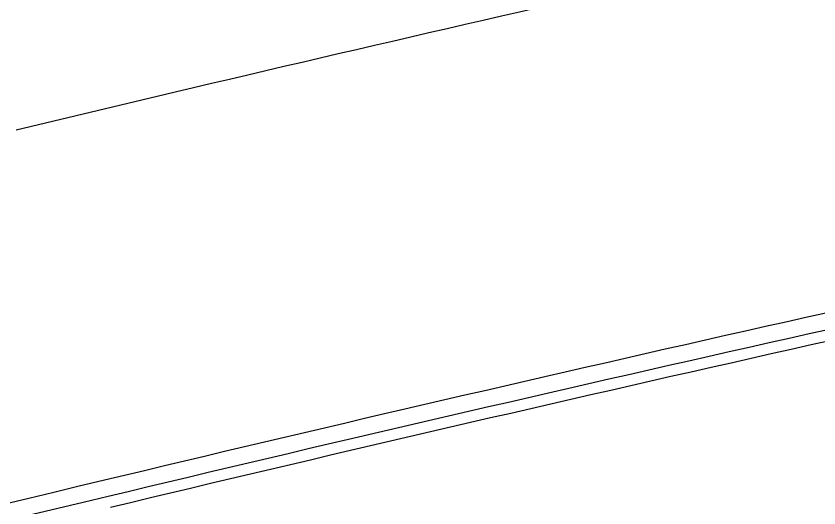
# Model space of a CAD drawing. Header units: millimetres. Extents: x 441156 to 441876, y 4514765 to 4515211.
# Drawn here: x 441449.037 to 441452.648, y 4514833.981 to 4514836.192 of the extents above; entities that cross this region are included whole.
import ezdxf

# ---------------------------------------------------------------- set-up
doc = ezdxf.new("R2010")
doc.units = ezdxf.units.MM
doc.layers.add('01_piscinas', color=254, linetype='Continuous')

msp = doc.modelspace()

# ---------------------------------------------------------------- linework, layer by layer
at = {"layer": '01_piscinas'}
msp.add_line((441449.03678034, 4514835.68085836, 0.00000053), (441449.67130375, 4514835.83174273, 0.00000131), dxfattribs=at)
for points, elevation in [([(441449.67130375, 4514835.83174273, -0.0058147586), (441454.8972347, 4514837.00261362, -0.0069540546), (441458.43893999, 4514837.58702849)], 0.00000131), ([(441466.50933138, 4514836.84526939, 0.0164873178), (441462.64886087, 4514836.51536975, 0.0147570251), (441455.21056826, 4514835.40842934, 0.0064753203), (441449.43394452, 4514834.10548181, 0.0081662383), (441442.20026749, 4514832.24974676, 0.0216544653), (441433.08082065, 4514829.13504235, 0.0203224531), (441424.79708432, 4514825.50445053, 0.0071301443), (441419.23832523, 4514822.6439482, 0.0002218274), (441419.06670399, 4514822.55241672), (441417.77749905, 4514821.85298122), (441416.48861214, 4514821.15371826, 0.0026809456), (441414.4360636, 4514820.00791291), (441407.53444546, 4514816.1888006), (441404.91942541, 4514814.745731), (441397.00515999, 4514810.37833203), (441392.06224178, 4514807.63872531), (441378.89300348, 4514800.33969015), (441378.77896771, 4514800.27586286), (441389.56091333, 4514782.27945409)], 0.00000053), ([(441466.50734819, 4514836.77006272, 0.0164621357), (441462.65770676, 4514836.44089324, 0.0147546948), (441455.22496032, 4514835.33481359, 0.0064740219), (441449.45139266, 4514834.03253962, 0.0081654849), (441442.22075273, 4514832.17759532, 0.021652917), (441433.10811131, 4514829.06518378, 0.0203218385), (441424.83020235, 4514825.4371581, 0.0071298324), (441419.27359003, 4514822.5777561, 0.0002215412), (441419.1022488, 4514822.48637409), (441417.8132644, 4514821.78705824), (441416.52459804, 4514821.08791493, 0.002681048), (441414.47267497, 4514819.94245511), (441407.57072041, 4514816.12315664), (441404.95566199, 4514814.68006586), (441397.04145716, 4514810.31270033), (441392.09859948, 4514807.57312716), (441378.92949796, 4514800.27416781), (441378.88300432, 4514800.24814472), (441389.62525036, 4514782.31799947)], 0.00000053)]:
    msp.add_lwpolyline(points, format="xyb", dxfattribs=dict(at, elevation=elevation))
msp.add_arc((441502.62304397, 4514611.74085917, 0.00000053), 228.5120483, 101.969147109, 103.4526644255, dxfattribs=at)

doc.saveas('drawing.dxf')
